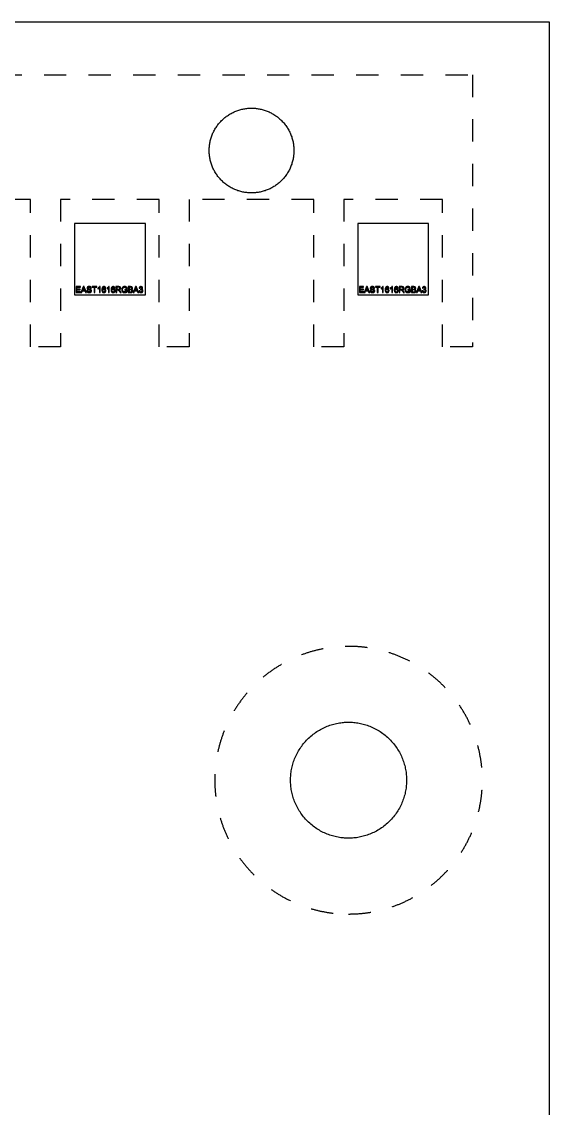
# Model space of a CAD drawing. Header units: millimetres. Extents: x 61 to 128, y -44 to 64.
# Drawn here: x 116.67 to 128.5, y 37.09 to 61.45 of the extents above; entities that cross this region are included whole.
import ezdxf

# ---------------------------------------------------------------- set-up
doc = ezdxf.new("R2010")
doc.units = ezdxf.units.MM
doc.header["$LTSCALE"] = 0.1
doc.linetypes.add('Dashed', pattern=[10, 5, -5])
doc.layers.add('dxf_release_for_jordan$PCB_v2_240718$back(mirrored)', color=18, linetype='Continuous', true_color=0x000000)

msp = doc.modelspace()

# ---------------------------------------------------------------- linework, layer by layer
at = {"layer": 'dxf_release_for_jordan$PCB_v2_240718$back(mirrored)', "color": 96, "true_color": 0x007f00}
msp.add_line((128.5, 61.448), (128.5, -31.952), dxfattribs=at)
at = {"layer": 'dxf_release_for_jordan$PCB_v2_240718$back(mirrored)', "color": 4, "true_color": 0x00ffff}
for p, q in [((118.053, 55.471), (118.038, 55.432)), ((118.038, 55.432), (118.083, 55.432)), ((118.083, 55.432), (118.07, 55.469)), ((118.413, 55.482), (118.413, 55.378)), ((118.413, 55.378), (118.429, 55.378)), ((118.429, 55.511), (118.418, 55.511)), ((118.429, 55.378), (118.429, 55.511)), ((118.618, 55.482), (118.618, 55.378)), ((118.618, 55.378), (118.634, 55.378)), ((118.634, 55.511), (118.624, 55.511)), ((118.634, 55.378), (118.634, 55.511)), ((118.844, 55.51), (118.786, 55.51)), ((118.786, 55.51), (118.786, 55.378)), ((118.786, 55.378), (118.803, 55.378)), ((118.845, 55.496), (118.803, 55.496)), ((118.803, 55.496), (118.803, 55.452)), ((118.803, 55.452), (118.841, 55.452)), ((118.803, 55.378), (118.803, 55.437)), ((118.803, 55.437), (118.823, 55.437)), ((119.037, 55.446), (118.981, 55.445)), ((118.981, 55.445), (118.981, 55.43)), ((118.981, 55.43), (119.02, 55.43)), ((119.02, 55.43), (119.02, 55.405)), ((119.037, 55.396), (119.037, 55.446)), ((119.112, 55.51), (119.062, 55.51)), ((119.062, 55.51), (119.062, 55.378)), ((119.062, 55.378), (119.112, 55.378)), ((119.106, 55.495), (119.079, 55.495)), ((119.079, 55.495), (119.079, 55.455)), ((119.079, 55.455), (119.108, 55.455)), ((119.11, 55.439), (119.079, 55.439)), ((119.079, 55.439), (119.079, 55.394)), ((119.079, 55.394), (119.112, 55.394)), ((119.224, 55.471), (119.21, 55.432)), ((119.21, 55.432), (119.254, 55.432)), ((119.254, 55.432), (119.241, 55.469)), ((124.403, 55.471), (124.388, 55.432)), ((124.388, 55.432), (124.433, 55.432)), ((124.433, 55.432), (124.42, 55.469)), ((124.763, 55.482), (124.763, 55.378)), ((124.763, 55.378), (124.779, 55.378)), ((124.779, 55.511), (124.768, 55.511)), ((124.779, 55.378), (124.779, 55.511)), ((124.968, 55.482), (124.968, 55.378)), ((124.968, 55.378), (124.984, 55.378)), ((124.984, 55.511), (124.974, 55.511)), ((124.984, 55.378), (124.984, 55.511)), ((125.194, 55.51), (125.136, 55.51)), ((125.136, 55.51), (125.136, 55.378)), ((125.136, 55.378), (125.153, 55.378)), ((125.195, 55.496), (125.153, 55.496)), ((125.153, 55.496), (125.153, 55.452)), ((125.153, 55.452), (125.191, 55.452)), ((125.153, 55.378), (125.153, 55.437)), ((125.153, 55.437), (125.173, 55.437)), ((125.387, 55.446), (125.331, 55.445)), ((125.331, 55.445), (125.331, 55.43)), ((125.331, 55.43), (125.37, 55.43)), ((125.37, 55.43), (125.37, 55.405)), ((125.387, 55.396), (125.387, 55.446)), ((125.462, 55.51), (125.412, 55.51)), ((125.412, 55.51), (125.412, 55.378)), ((125.412, 55.378), (125.462, 55.378)), ((125.456, 55.495), (125.429, 55.495)), ((125.429, 55.495), (125.429, 55.455)), ((125.429, 55.455), (125.458, 55.455)), ((125.46, 55.439), (125.429, 55.439)), ((125.429, 55.439), (125.429, 55.394)), ((125.429, 55.394), (125.462, 55.394)), ((125.574, 55.471), (125.56, 55.432)), ((125.56, 55.432), (125.604, 55.432)), ((125.604, 55.432), (125.591, 55.469))]:
    msp.add_line(p, q, dxfattribs=at)
at = {"layer": 'dxf_release_for_jordan$PCB_v2_240718$back(mirrored)', "color": 1, "linetype": 'Dashed', "true_color": 0xff0000}
msp.add_lwpolyline([(104.172, 60.261), (126.778, 60.261), (126.778, 54.165), (126.105, 54.165), (126.105, 57.467), (123.895, 57.467), (123.895, 54.165), (123.222, 54.165), (123.222, 57.467), (120.428, 57.467), (120.428, 54.165), (119.755, 54.165), (119.755, 57.467), (117.545, 57.467), (117.545, 54.165), (116.872, 54.165), (116.872, 57.467), (114.078, 57.467)], dxfattribs=at)
at = {"layer": 'dxf_release_for_jordan$PCB_v2_240718$back(mirrored)', "color": 4, "true_color": 0x00ffff}
for points in [[(117.855, 55.325), (119.445, 55.325), (119.445, 56.925), (117.855, 56.925)], [(124.205, 55.325), (125.795, 55.325), (125.795, 56.925), (124.205, 56.925)]]:
    msp.add_lwpolyline(points, close=True, dxfattribs=at)
at = {"layer": 'dxf_release_for_jordan$PCB_v2_240718$back(mirrored)', "color": 96, "true_color": 0x007f00}
msp.add_open_spline([(61.5, 61.448), (95, 61.448), (128.5, 61.448)], degree=2, dxfattribs=at)
for points, knots in [([(121.825, 57.611), (122.775, 57.611), (122.775, 58.561), (122.775, 59.511), (121.825, 59.511), (120.875, 59.511), (120.875, 58.561), (120.875, 57.611), (121.825, 57.611)], [0, 0, 0, 1.492257, 1.492257, 2.984513, 2.984513, 4.47677, 4.47677, 5.969026, 5.969026, 5.969026]), ([(124, 43.148), (125.3, 43.148), (125.3, 44.448), (125.3, 45.748), (124, 45.748), (122.7, 45.748), (122.7, 44.448), (122.7, 43.148), (124, 43.148)], [0, 0, 0, 2.042035, 2.042035, 4.08407, 4.08407, 6.126106, 6.126106, 8.168141, 8.168141, 8.168141])]:
    msp.add_rational_spline(points, [1, 0.707106781187, 1, 0.707106781187, 1, 0.707106781187, 1, 0.707106781187, 1], degree=2, knots=knots, dxfattribs=at)
at = {"layer": 'dxf_release_for_jordan$PCB_v2_240718$back(mirrored)', "color": 4, "true_color": 0x00ffff}
for points in [[(117.988, 55.51), (117.94, 55.51), (117.892, 55.51)], [(117.892, 55.51), (117.892, 55.444), (117.892, 55.378)], [(117.892, 55.378), (117.941, 55.378), (117.991, 55.378)], [(117.909, 55.454), (117.909, 55.474), (117.909, 55.495)], [(117.909, 55.495), (117.949, 55.495), (117.988, 55.495)], [(117.983, 55.454), (117.946, 55.454), (117.909, 55.454)], [(117.909, 55.394), (117.909, 55.416), (117.909, 55.439)], [(117.909, 55.439), (117.946, 55.439), (117.983, 55.439)], [(117.991, 55.394), (117.95, 55.394), (117.909, 55.394)], [(117.983, 55.439), (117.983, 55.446), (117.983, 55.454)], [(117.988, 55.495), (117.988, 55.503), (117.988, 55.51)], [(117.991, 55.378), (117.991, 55.386), (117.991, 55.394)], [(118.051, 55.51), (118.026, 55.444), (118, 55.378)], [(118, 55.378), (118.01, 55.378), (118.019, 55.378)], [(118.019, 55.378), (118.026, 55.398), (118.033, 55.418)], [(118.033, 55.418), (118.061, 55.418), (118.089, 55.418)], [(118.07, 55.51), (118.061, 55.51), (118.051, 55.51)], [(118.06, 55.496), (118.058, 55.484), (118.053, 55.471)], [(118.07, 55.469), (118.063, 55.486), (118.06, 55.496)], [(118.124, 55.378), (118.097, 55.444), (118.07, 55.51)], [(118.089, 55.418), (118.096, 55.398), (118.104, 55.378)], [(118.104, 55.378), (118.114, 55.378), (118.124, 55.378)], [(118.149, 55.422), (118.14, 55.421), (118.132, 55.421)], [(118.217, 55.472), (118.225, 55.472), (118.233, 55.473)], [(118.356, 55.51), (118.304, 55.51), (118.251, 55.51)], [(118.251, 55.51), (118.251, 55.503), (118.251, 55.495)], [(118.251, 55.495), (118.273, 55.495), (118.295, 55.495)], [(118.295, 55.495), (118.295, 55.436), (118.295, 55.378)], [(118.295, 55.378), (118.304, 55.378), (118.313, 55.378)], [(118.313, 55.378), (118.313, 55.436), (118.313, 55.495)], [(118.313, 55.495), (118.334, 55.495), (118.356, 55.495)], [(118.356, 55.495), (118.356, 55.503), (118.356, 55.51)], [(118.38, 55.478), (118.38, 55.47), (118.38, 55.462)], [(118.539, 55.477), (118.547, 55.477), (118.555, 55.478)], [(118.586, 55.478), (118.586, 55.47), (118.586, 55.462)], [(118.744, 55.477), (118.752, 55.477), (118.76, 55.478)], [(118.823, 55.437), (118.83, 55.437), (118.833, 55.436)], [(118.863, 55.406), (118.872, 55.392), (118.88, 55.378)], [(118.902, 55.378), (118.891, 55.396), (118.879, 55.414)], [(118.88, 55.378), (118.891, 55.378), (118.902, 55.378)], [(119.019, 55.469), (119.027, 55.471), (119.035, 55.473)], [(119.222, 55.51), (119.197, 55.444), (119.171, 55.378)], [(119.171, 55.378), (119.181, 55.378), (119.19, 55.378)], [(119.19, 55.378), (119.197, 55.398), (119.204, 55.418)], [(119.204, 55.418), (119.232, 55.418), (119.26, 55.418)], [(119.241, 55.51), (119.232, 55.51), (119.222, 55.51)], [(119.231, 55.496), (119.229, 55.484), (119.224, 55.471)], [(119.241, 55.469), (119.234, 55.486), (119.231, 55.496)], [(119.295, 55.378), (119.268, 55.444), (119.241, 55.51)], [(119.26, 55.418), (119.268, 55.398), (119.275, 55.378)], [(119.275, 55.378), (119.285, 55.378), (119.295, 55.378)], [(119.319, 55.415), (119.311, 55.414), (119.303, 55.413)], [(119.304, 55.477), (119.312, 55.475), (119.321, 55.474)], [(119.337, 55.455), (119.336, 55.448), (119.335, 55.441)], [(124.338, 55.51), (124.29, 55.51), (124.242, 55.51)], [(124.242, 55.51), (124.242, 55.444), (124.242, 55.378)], [(124.242, 55.378), (124.291, 55.378), (124.341, 55.378)], [(124.259, 55.454), (124.259, 55.474), (124.259, 55.495)], [(124.259, 55.495), (124.299, 55.495), (124.338, 55.495)], [(124.333, 55.454), (124.296, 55.454), (124.259, 55.454)], [(124.259, 55.394), (124.259, 55.416), (124.259, 55.439)], [(124.259, 55.439), (124.296, 55.439), (124.333, 55.439)], [(124.341, 55.394), (124.3, 55.394), (124.259, 55.394)], [(124.333, 55.439), (124.333, 55.446), (124.333, 55.454)], [(124.338, 55.495), (124.338, 55.503), (124.338, 55.51)], [(124.341, 55.378), (124.341, 55.386), (124.341, 55.394)], [(124.401, 55.51), (124.376, 55.444), (124.35, 55.378)], [(124.35, 55.378), (124.36, 55.378), (124.369, 55.378)], [(124.369, 55.378), (124.376, 55.398), (124.383, 55.418)], [(124.383, 55.418), (124.411, 55.418), (124.439, 55.418)], [(124.42, 55.51), (124.411, 55.51), (124.401, 55.51)], [(124.41, 55.496), (124.408, 55.484), (124.403, 55.471)], [(124.42, 55.469), (124.413, 55.486), (124.41, 55.496)], [(124.474, 55.378), (124.447, 55.444), (124.42, 55.51)], [(124.439, 55.418), (124.446, 55.398), (124.454, 55.378)], [(124.454, 55.378), (124.464, 55.378), (124.474, 55.378)], [(124.499, 55.422), (124.49, 55.421), (124.482, 55.421)], [(124.567, 55.472), (124.575, 55.472), (124.583, 55.473)], [(124.706, 55.51), (124.654, 55.51), (124.601, 55.51)], [(124.601, 55.51), (124.601, 55.503), (124.601, 55.495)], [(124.601, 55.495), (124.623, 55.495), (124.645, 55.495)], [(124.645, 55.495), (124.645, 55.436), (124.645, 55.378)], [(124.645, 55.378), (124.654, 55.378), (124.663, 55.378)], [(124.663, 55.378), (124.663, 55.436), (124.663, 55.495)], [(124.663, 55.495), (124.684, 55.495), (124.706, 55.495)], [(124.706, 55.495), (124.706, 55.503), (124.706, 55.51)], [(124.73, 55.478), (124.73, 55.47), (124.73, 55.462)], [(124.889, 55.477), (124.897, 55.477), (124.905, 55.478)], [(124.936, 55.478), (124.936, 55.47), (124.936, 55.462)], [(125.094, 55.477), (125.102, 55.477), (125.11, 55.478)], [(125.173, 55.437), (125.18, 55.437), (125.183, 55.436)], [(125.213, 55.406), (125.222, 55.392), (125.23, 55.378)], [(125.252, 55.378), (125.241, 55.396), (125.229, 55.414)], [(125.23, 55.378), (125.241, 55.378), (125.252, 55.378)], [(125.369, 55.469), (125.377, 55.471), (125.385, 55.473)], [(125.572, 55.51), (125.547, 55.444), (125.521, 55.378)], [(125.521, 55.378), (125.531, 55.378), (125.54, 55.378)], [(125.54, 55.378), (125.547, 55.398), (125.554, 55.418)], [(125.554, 55.418), (125.582, 55.418), (125.61, 55.418)], [(125.591, 55.51), (125.582, 55.51), (125.572, 55.51)], [(125.581, 55.496), (125.579, 55.484), (125.574, 55.471)], [(125.591, 55.469), (125.584, 55.486), (125.581, 55.496)], [(125.645, 55.378), (125.618, 55.444), (125.591, 55.51)], [(125.61, 55.418), (125.618, 55.398), (125.625, 55.378)], [(125.625, 55.378), (125.635, 55.378), (125.645, 55.378)], [(125.669, 55.415), (125.661, 55.414), (125.653, 55.413)], [(125.654, 55.477), (125.662, 55.475), (125.671, 55.474)], [(125.687, 55.455), (125.686, 55.448), (125.685, 55.441)]]:
    msp.add_open_spline(points, degree=2, dxfattribs=at)
for points, knots in [([(118.132, 55.421), (118.133, 55.407), (118.139, 55.397), (118.146, 55.386), (118.158, 55.381), (118.171, 55.376), (118.189, 55.376), (118.203, 55.376), (118.214, 55.381), (118.225, 55.386), (118.231, 55.395), (118.237, 55.405), (118.237, 55.415), (118.237, 55.426), (118.232, 55.434), (118.226, 55.442), (118.215, 55.448), (118.207, 55.451), (118.186, 55.456), (118.164, 55.461), (118.159, 55.466), (118.154, 55.47), (118.154, 55.477), (118.154, 55.486), (118.161, 55.491), (118.169, 55.497), (118.184, 55.497), (118.2, 55.497), (118.208, 55.491), (118.215, 55.484), (118.217, 55.472)], [-50, -50, -50, -49, -49, -48, -48, -47, -47, -46, -46, -45, -45, -44, -44, -43, -43, -42, -42, -41, -41, -40, -40, -39, -39, -38, -38, -37, -37, -36, -36, -35, -35, -35]), ([(118.233, 55.473), (118.233, 55.485), (118.227, 55.494), (118.221, 55.503), (118.21, 55.508), (118.198, 55.513), (118.184, 55.513), (118.17, 55.513), (118.159, 55.508), (118.149, 55.504), (118.143, 55.495), (118.137, 55.486), (118.137, 55.476), (118.137, 55.467), (118.142, 55.46), (118.147, 55.452), (118.156, 55.447), (118.163, 55.443), (118.182, 55.439), (118.2, 55.435), (118.205, 55.433), (118.213, 55.429), (118.217, 55.425), (118.221, 55.42), (118.221, 55.414), (118.221, 55.408), (118.217, 55.403), (118.213, 55.397), (118.205, 55.394), (118.198, 55.391), (118.188, 55.391), (118.176, 55.391), (118.167, 55.395), (118.158, 55.399), (118.154, 55.406), (118.15, 55.412), (118.149, 55.422)], [-34, -34, -34, -33, -33, -32, -32, -31, -31, -30, -30, -29, -29, -28, -28, -27, -27, -26, -26, -25, -25, -24, -24, -23, -23, -22, -22, -21, -21, -20, -20, -19, -19, -18, -18, -17, -17, -16, -16, -16]), ([(118.418, 55.511), (118.414, 55.502), (118.404, 55.493), (118.394, 55.484), (118.38, 55.478)], [-9, -9, -9, -8, -8, -7, -7, -7]), ([(118.38, 55.462), (118.388, 55.465), (118.397, 55.47), (118.407, 55.476), (118.413, 55.482)], [-6, -6, -6, -5, -5, -4, -4, -4]), ([(118.555, 55.478), (118.553, 55.493), (118.543, 55.502), (118.533, 55.511), (118.517, 55.511), (118.496, 55.511), (118.484, 55.496), (118.47, 55.478), (118.47, 55.44), (118.47, 55.406), (118.483, 55.391), (118.495, 55.376), (118.516, 55.376), (118.528, 55.376), (118.537, 55.381), (118.546, 55.387), (118.552, 55.398), (118.557, 55.409), (118.557, 55.421), (118.557, 55.44), (118.546, 55.452), (118.534, 55.464), (118.518, 55.464), (118.509, 55.464), (118.5, 55.46), (118.492, 55.455), (118.486, 55.446)], [-19, -19, -19, -18, -18, -17, -17, -16, -16, -15, -15, -14, -14, -13, -13, -12, -12, -11, -11, -10, -10, -9, -9, -8, -8, -7, -7, -6, -6, -6]), ([(118.486, 55.446), (118.486, 55.466), (118.491, 55.477), (118.495, 55.488), (118.503, 55.493), (118.508, 55.498), (118.516, 55.498), (118.526, 55.498), (118.532, 55.491), (118.536, 55.486), (118.539, 55.477)], [-6, -6, -6, -5, -5, -4, -4, -3, -3, -2, -2, -1, -1, -1]), ([(118.488, 55.421), (118.488, 55.413), (118.492, 55.405), (118.496, 55.397), (118.502, 55.393), (118.508, 55.389), (118.515, 55.389), (118.526, 55.389), (118.533, 55.397), (118.54, 55.406), (118.54, 55.42), (118.54, 55.434), (118.533, 55.442), (118.526, 55.45), (118.515, 55.45), (118.504, 55.45), (118.496, 55.442), (118.488, 55.434), (118.488, 55.421)], [0, 0, 0, 1, 1, 2, 2, 3, 3, 4, 4, 5, 5, 6, 6, 7, 7, 8, 8, 9, 9, 9]), ([(118.624, 55.511), (118.62, 55.502), (118.61, 55.493), (118.599, 55.484), (118.586, 55.478)], [-9, -9, -9, -8, -8, -7, -7, -7]), ([(118.586, 55.462), (118.593, 55.465), (118.603, 55.47), (118.612, 55.476), (118.618, 55.482)], [-6, -6, -6, -5, -5, -4, -4, -4]), ([(118.76, 55.478), (118.758, 55.493), (118.748, 55.502), (118.738, 55.511), (118.723, 55.511), (118.702, 55.511), (118.689, 55.496), (118.675, 55.478), (118.675, 55.44), (118.675, 55.406), (118.688, 55.391), (118.701, 55.376), (118.721, 55.376), (118.733, 55.376), (118.743, 55.381), (118.752, 55.387), (118.757, 55.398), (118.763, 55.409), (118.763, 55.421), (118.763, 55.44), (118.751, 55.452), (118.74, 55.464), (118.724, 55.464), (118.714, 55.464), (118.706, 55.46), (118.697, 55.455), (118.691, 55.446)], [-19, -19, -19, -18, -18, -17, -17, -16, -16, -15, -15, -14, -14, -13, -13, -12, -12, -11, -11, -10, -10, -9, -9, -8, -8, -7, -7, -6, -6, -6]), ([(118.691, 55.446), (118.692, 55.466), (118.696, 55.477), (118.7, 55.488), (118.708, 55.493), (118.714, 55.498), (118.722, 55.498), (118.731, 55.498), (118.738, 55.491), (118.742, 55.486), (118.744, 55.477)], [-6, -6, -6, -5, -5, -4, -4, -3, -3, -2, -2, -1, -1, -1]), ([(118.694, 55.421), (118.694, 55.413), (118.698, 55.405), (118.701, 55.397), (118.708, 55.393), (118.714, 55.389), (118.721, 55.389), (118.731, 55.389), (118.739, 55.397), (118.746, 55.406), (118.746, 55.42), (118.746, 55.434), (118.739, 55.442), (118.731, 55.45), (118.72, 55.45), (118.709, 55.45), (118.702, 55.442), (118.694, 55.434), (118.694, 55.421)], [0, 0, 0, 1, 1, 2, 2, 3, 3, 4, 4, 5, 5, 6, 6, 7, 7, 8, 8, 9, 9, 9]), ([(118.833, 55.436), (118.837, 55.435), (118.841, 55.433), (118.845, 55.43), (118.85, 55.424), (118.855, 55.417), (118.863, 55.406)], [-15, -15, -15, -14, -14, -13, -13, -12, -12, -12]), ([(118.841, 55.452), (118.853, 55.452), (118.86, 55.454), (118.866, 55.457), (118.87, 55.462), (118.873, 55.468), (118.873, 55.474), (118.873, 55.484), (118.867, 55.49), (118.86, 55.496), (118.845, 55.496)], [1, 1, 1, 2, 2, 3, 3, 4, 4, 5, 5, 6, 6, 6]), ([(118.854, 55.438), (118.873, 55.441), (118.882, 55.45), (118.891, 55.46), (118.891, 55.474), (118.891, 55.485), (118.886, 55.494), (118.88, 55.503), (118.871, 55.507), (118.862, 55.51), (118.844, 55.51)], [-7, -7, -7, -6, -6, -5, -5, -4, -4, -3, -3, -2, -2, -2]), ([(118.879, 55.414), (118.872, 55.425), (118.865, 55.432), (118.861, 55.435), (118.854, 55.438)], [-9, -9, -9, -8, -8, -7, -7, -7]), ([(119.035, 55.473), (119.031, 55.487), (119.025, 55.495), (119.018, 55.503), (119.007, 55.508), (118.995, 55.513), (118.981, 55.513), (118.961, 55.513), (118.946, 55.504), (118.931, 55.496), (118.923, 55.48), (118.914, 55.463), (118.914, 55.444), (118.914, 55.424), (118.923, 55.408), (118.931, 55.392), (118.947, 55.384), (118.963, 55.376), (118.982, 55.376), (118.996, 55.376), (119.01, 55.381), (119.024, 55.386), (119.037, 55.396)], [-16, -16, -16, -15, -15, -14, -14, -13, -13, -12, -12, -11, -11, -10, -10, -9, -9, -8, -8, -7, -7, -6, -6, -5, -5, -5]), ([(119.02, 55.405), (119.014, 55.4), (119.003, 55.396), (118.992, 55.392), (118.981, 55.392), (118.968, 55.392), (118.956, 55.397), (118.945, 55.403), (118.939, 55.415), (118.933, 55.427), (118.933, 55.445), (118.933, 55.459), (118.938, 55.471), (118.941, 55.478), (118.946, 55.484), (118.951, 55.49), (118.96, 55.494), (118.969, 55.498), (118.981, 55.498), (118.991, 55.498), (118.999, 55.494), (119.007, 55.491), (119.012, 55.485), (119.016, 55.479), (119.019, 55.469)], [-29, -29, -29, -28, -28, -27, -27, -26, -26, -25, -25, -24, -24, -23, -23, -22, -22, -21, -21, -20, -20, -19, -19, -18, -18, -17, -17, -17]), ([(119.108, 55.455), (119.12, 55.455), (119.125, 55.456), (119.131, 55.458), (119.135, 55.463), (119.138, 55.467), (119.138, 55.474), (119.138, 55.481), (119.135, 55.486), (119.132, 55.491), (119.126, 55.493), (119.12, 55.495), (119.106, 55.495)], [1, 1, 1, 2, 2, 3, 3, 4, 4, 5, 5, 6, 6, 7, 7, 7]), ([(119.112, 55.394), (119.121, 55.394), (119.124, 55.394), (119.13, 55.395), (119.134, 55.398), (119.138, 55.4), (119.141, 55.405), (119.144, 55.41), (119.144, 55.416), (119.144, 55.424), (119.14, 55.429), (119.136, 55.435), (119.129, 55.437), (119.123, 55.439), (119.11, 55.439)], [1, 1, 1, 2, 2, 3, 3, 4, 4, 5, 5, 6, 6, 7, 7, 8, 8, 8]), ([(119.137, 55.448), (119.146, 55.453), (119.151, 55.461), (119.155, 55.468), (119.155, 55.476), (119.155, 55.486), (119.15, 55.494), (119.145, 55.502), (119.136, 55.506), (119.127, 55.51), (119.112, 55.51)], [-7, -7, -7, -6, -6, -5, -5, -4, -4, -3, -3, -2, -2, -2]), ([(119.112, 55.378), (119.125, 55.378), (119.134, 55.38), (119.142, 55.382), (119.148, 55.387), (119.154, 55.391), (119.158, 55.399), (119.162, 55.407), (119.162, 55.416), (119.162, 55.428), (119.155, 55.436), (119.149, 55.445), (119.137, 55.448)], [-13, -13, -13, -12, -12, -11, -11, -10, -10, -9, -9, -8, -8, -7, -7, -7]), ([(119.303, 55.413), (119.304, 55.396), (119.316, 55.386), (119.327, 55.376), (119.345, 55.376), (119.364, 55.376), (119.377, 55.388), (119.389, 55.4), (119.389, 55.417), (119.389, 55.43), (119.383, 55.438), (119.376, 55.447), (119.365, 55.45)], [-43, -43, -43, -42, -42, -41, -41, -40, -40, -39, -39, -38, -38, -37, -37, -37]), ([(119.365, 55.45), (119.374, 55.454), (119.378, 55.461), (119.383, 55.468), (119.383, 55.476), (119.383, 55.486), (119.378, 55.494), (119.373, 55.502), (119.364, 55.506), (119.355, 55.511), (119.344, 55.511), (119.328, 55.511), (119.318, 55.502), (119.307, 55.493), (119.304, 55.477)], [-37, -37, -37, -36, -36, -35, -35, -34, -34, -33, -33, -32, -32, -31, -31, -30, -30, -30]), ([(119.335, 55.441), (119.342, 55.442), (119.346, 55.442), (119.357, 55.442), (119.365, 55.435), (119.372, 55.428), (119.372, 55.417), (119.372, 55.405), (119.364, 55.397), (119.356, 55.389), (119.345, 55.389), (119.335, 55.389), (119.328, 55.395), (119.322, 55.401), (119.319, 55.415)], [-21, -21, -21, -20, -20, -19, -19, -18, -18, -17, -17, -16, -16, -15, -15, -14, -14, -14]), ([(119.321, 55.474), (119.322, 55.486), (119.329, 55.492), (119.335, 55.498), (119.344, 55.498), (119.354, 55.498), (119.36, 55.492), (119.366, 55.486), (119.366, 55.477), (119.366, 55.466), (119.358, 55.46), (119.35, 55.455), (119.339, 55.455), (119.338, 55.455), (119.337, 55.455)], [-29, -29, -29, -28, -28, -27, -27, -26, -26, -25, -25, -24, -24, -23, -23, -22, -22, -22]), ([(124.482, 55.421), (124.483, 55.407), (124.489, 55.397), (124.496, 55.386), (124.508, 55.381), (124.521, 55.376), (124.539, 55.376), (124.553, 55.376), (124.564, 55.381), (124.575, 55.386), (124.581, 55.395), (124.587, 55.405), (124.587, 55.415), (124.587, 55.426), (124.582, 55.434), (124.576, 55.442), (124.565, 55.448), (124.557, 55.451), (124.536, 55.456), (124.514, 55.461), (124.509, 55.466), (124.504, 55.47), (124.504, 55.477), (124.504, 55.486), (124.511, 55.491), (124.519, 55.497), (124.534, 55.497), (124.55, 55.497), (124.558, 55.491), (124.565, 55.484), (124.567, 55.472)], [-50, -50, -50, -49, -49, -48, -48, -47, -47, -46, -46, -45, -45, -44, -44, -43, -43, -42, -42, -41, -41, -40, -40, -39, -39, -38, -38, -37, -37, -36, -36, -35, -35, -35]), ([(124.583, 55.473), (124.583, 55.485), (124.577, 55.494), (124.571, 55.503), (124.56, 55.508), (124.548, 55.513), (124.534, 55.513), (124.52, 55.513), (124.509, 55.508), (124.499, 55.504), (124.493, 55.495), (124.487, 55.486), (124.487, 55.476), (124.487, 55.467), (124.492, 55.46), (124.497, 55.452), (124.506, 55.447), (124.513, 55.443), (124.532, 55.439), (124.55, 55.435), (124.555, 55.433), (124.563, 55.429), (124.567, 55.425), (124.571, 55.42), (124.571, 55.414), (124.571, 55.408), (124.567, 55.403), (124.563, 55.397), (124.555, 55.394), (124.548, 55.391), (124.538, 55.391), (124.526, 55.391), (124.517, 55.395), (124.508, 55.399), (124.504, 55.406), (124.5, 55.412), (124.499, 55.422)], [-34, -34, -34, -33, -33, -32, -32, -31, -31, -30, -30, -29, -29, -28, -28, -27, -27, -26, -26, -25, -25, -24, -24, -23, -23, -22, -22, -21, -21, -20, -20, -19, -19, -18, -18, -17, -17, -16, -16, -16]), ([(124.768, 55.511), (124.764, 55.502), (124.754, 55.493), (124.744, 55.484), (124.73, 55.478)], [-9, -9, -9, -8, -8, -7, -7, -7]), ([(124.73, 55.462), (124.738, 55.465), (124.747, 55.47), (124.757, 55.476), (124.763, 55.482)], [-6, -6, -6, -5, -5, -4, -4, -4]), ([(124.905, 55.478), (124.903, 55.493), (124.893, 55.502), (124.883, 55.511), (124.867, 55.511), (124.846, 55.511), (124.834, 55.496), (124.82, 55.478), (124.82, 55.44), (124.82, 55.406), (124.833, 55.391), (124.845, 55.376), (124.866, 55.376), (124.878, 55.376), (124.887, 55.381), (124.896, 55.387), (124.902, 55.398), (124.907, 55.409), (124.907, 55.421), (124.907, 55.44), (124.896, 55.452), (124.884, 55.464), (124.868, 55.464), (124.859, 55.464), (124.85, 55.46), (124.842, 55.455), (124.836, 55.446)], [-19, -19, -19, -18, -18, -17, -17, -16, -16, -15, -15, -14, -14, -13, -13, -12, -12, -11, -11, -10, -10, -9, -9, -8, -8, -7, -7, -6, -6, -6]), ([(124.836, 55.446), (124.836, 55.466), (124.841, 55.477), (124.845, 55.488), (124.853, 55.493), (124.858, 55.498), (124.866, 55.498), (124.876, 55.498), (124.882, 55.491), (124.886, 55.486), (124.889, 55.477)], [-6, -6, -6, -5, -5, -4, -4, -3, -3, -2, -2, -1, -1, -1]), ([(124.838, 55.421), (124.838, 55.413), (124.842, 55.405), (124.846, 55.397), (124.852, 55.393), (124.858, 55.389), (124.865, 55.389), (124.876, 55.389), (124.883, 55.397), (124.89, 55.406), (124.89, 55.42), (124.89, 55.434), (124.883, 55.442), (124.876, 55.45), (124.865, 55.45), (124.854, 55.45), (124.846, 55.442), (124.838, 55.434), (124.838, 55.421)], [0, 0, 0, 1, 1, 2, 2, 3, 3, 4, 4, 5, 5, 6, 6, 7, 7, 8, 8, 9, 9, 9]), ([(124.974, 55.511), (124.97, 55.502), (124.96, 55.493), (124.949, 55.484), (124.936, 55.478)], [-9, -9, -9, -8, -8, -7, -7, -7]), ([(124.936, 55.462), (124.943, 55.465), (124.953, 55.47), (124.962, 55.476), (124.968, 55.482)], [-6, -6, -6, -5, -5, -4, -4, -4]), ([(125.11, 55.478), (125.108, 55.493), (125.098, 55.502), (125.088, 55.511), (125.073, 55.511), (125.052, 55.511), (125.039, 55.496), (125.025, 55.478), (125.025, 55.44), (125.025, 55.406), (125.038, 55.391), (125.051, 55.376), (125.071, 55.376), (125.083, 55.376), (125.093, 55.381), (125.102, 55.387), (125.107, 55.398), (125.113, 55.409), (125.113, 55.421), (125.113, 55.44), (125.101, 55.452), (125.09, 55.464), (125.074, 55.464), (125.064, 55.464), (125.056, 55.46), (125.047, 55.455), (125.041, 55.446)], [-19, -19, -19, -18, -18, -17, -17, -16, -16, -15, -15, -14, -14, -13, -13, -12, -12, -11, -11, -10, -10, -9, -9, -8, -8, -7, -7, -6, -6, -6]), ([(125.041, 55.446), (125.042, 55.466), (125.046, 55.477), (125.05, 55.488), (125.058, 55.493), (125.064, 55.498), (125.072, 55.498), (125.081, 55.498), (125.088, 55.491), (125.092, 55.486), (125.094, 55.477)], [-6, -6, -6, -5, -5, -4, -4, -3, -3, -2, -2, -1, -1, -1]), ([(125.044, 55.421), (125.044, 55.413), (125.048, 55.405), (125.051, 55.397), (125.058, 55.393), (125.064, 55.389), (125.071, 55.389), (125.081, 55.389), (125.089, 55.397), (125.096, 55.406), (125.096, 55.42), (125.096, 55.434), (125.089, 55.442), (125.081, 55.45), (125.07, 55.45), (125.059, 55.45), (125.052, 55.442), (125.044, 55.434), (125.044, 55.421)], [0, 0, 0, 1, 1, 2, 2, 3, 3, 4, 4, 5, 5, 6, 6, 7, 7, 8, 8, 9, 9, 9]), ([(125.183, 55.436), (125.187, 55.435), (125.191, 55.433), (125.195, 55.43), (125.2, 55.424), (125.205, 55.417), (125.213, 55.406)], [-15, -15, -15, -14, -14, -13, -13, -12, -12, -12]), ([(125.191, 55.452), (125.203, 55.452), (125.21, 55.454), (125.216, 55.457), (125.22, 55.462), (125.223, 55.468), (125.223, 55.474), (125.223, 55.484), (125.217, 55.49), (125.21, 55.496), (125.195, 55.496)], [1, 1, 1, 2, 2, 3, 3, 4, 4, 5, 5, 6, 6, 6]), ([(125.204, 55.438), (125.223, 55.441), (125.232, 55.45), (125.241, 55.46), (125.241, 55.474), (125.241, 55.485), (125.236, 55.494), (125.23, 55.503), (125.221, 55.507), (125.212, 55.51), (125.194, 55.51)], [-7, -7, -7, -6, -6, -5, -5, -4, -4, -3, -3, -2, -2, -2]), ([(125.229, 55.414), (125.222, 55.425), (125.215, 55.432), (125.211, 55.435), (125.204, 55.438)], [-9, -9, -9, -8, -8, -7, -7, -7]), ([(125.385, 55.473), (125.381, 55.487), (125.375, 55.495), (125.368, 55.503), (125.357, 55.508), (125.345, 55.513), (125.331, 55.513), (125.311, 55.513), (125.296, 55.504), (125.281, 55.496), (125.273, 55.48), (125.264, 55.463), (125.264, 55.444), (125.264, 55.424), (125.273, 55.408), (125.281, 55.392), (125.297, 55.384), (125.313, 55.376), (125.332, 55.376), (125.346, 55.376), (125.36, 55.381), (125.374, 55.386), (125.387, 55.396)], [-16, -16, -16, -15, -15, -14, -14, -13, -13, -12, -12, -11, -11, -10, -10, -9, -9, -8, -8, -7, -7, -6, -6, -5, -5, -5]), ([(125.37, 55.405), (125.364, 55.4), (125.353, 55.396), (125.342, 55.392), (125.331, 55.392), (125.318, 55.392), (125.306, 55.397), (125.295, 55.403), (125.289, 55.415), (125.283, 55.427), (125.283, 55.445), (125.283, 55.459), (125.288, 55.471), (125.291, 55.478), (125.296, 55.484), (125.301, 55.49), (125.31, 55.494), (125.319, 55.498), (125.331, 55.498), (125.341, 55.498), (125.349, 55.494), (125.357, 55.491), (125.362, 55.485), (125.366, 55.479), (125.369, 55.469)], [-29, -29, -29, -28, -28, -27, -27, -26, -26, -25, -25, -24, -24, -23, -23, -22, -22, -21, -21, -20, -20, -19, -19, -18, -18, -17, -17, -17]), ([(125.458, 55.455), (125.47, 55.455), (125.475, 55.456), (125.481, 55.458), (125.485, 55.463), (125.488, 55.467), (125.488, 55.474), (125.488, 55.481), (125.485, 55.486), (125.482, 55.491), (125.476, 55.493), (125.47, 55.495), (125.456, 55.495)], [1, 1, 1, 2, 2, 3, 3, 4, 4, 5, 5, 6, 6, 7, 7, 7]), ([(125.462, 55.394), (125.471, 55.394), (125.474, 55.394), (125.48, 55.395), (125.484, 55.398), (125.488, 55.4), (125.491, 55.405), (125.494, 55.41), (125.494, 55.416), (125.494, 55.424), (125.49, 55.429), (125.486, 55.435), (125.479, 55.437), (125.473, 55.439), (125.46, 55.439)], [1, 1, 1, 2, 2, 3, 3, 4, 4, 5, 5, 6, 6, 7, 7, 8, 8, 8]), ([(125.487, 55.448), (125.496, 55.453), (125.501, 55.461), (125.505, 55.468), (125.505, 55.476), (125.505, 55.486), (125.5, 55.494), (125.495, 55.502), (125.486, 55.506), (125.477, 55.51), (125.462, 55.51)], [-7, -7, -7, -6, -6, -5, -5, -4, -4, -3, -3, -2, -2, -2]), ([(125.462, 55.378), (125.475, 55.378), (125.484, 55.38), (125.492, 55.382), (125.498, 55.387), (125.504, 55.391), (125.508, 55.399), (125.512, 55.407), (125.512, 55.416), (125.512, 55.428), (125.505, 55.436), (125.499, 55.445), (125.487, 55.448)], [-13, -13, -13, -12, -12, -11, -11, -10, -10, -9, -9, -8, -8, -7, -7, -7]), ([(125.653, 55.413), (125.654, 55.396), (125.666, 55.386), (125.677, 55.376), (125.695, 55.376), (125.714, 55.376), (125.727, 55.388), (125.739, 55.4), (125.739, 55.417), (125.739, 55.43), (125.733, 55.438), (125.726, 55.447), (125.715, 55.45)], [-43, -43, -43, -42, -42, -41, -41, -40, -40, -39, -39, -38, -38, -37, -37, -37]), ([(125.715, 55.45), (125.724, 55.454), (125.728, 55.461), (125.733, 55.468), (125.733, 55.476), (125.733, 55.486), (125.728, 55.494), (125.723, 55.502), (125.714, 55.506), (125.705, 55.511), (125.694, 55.511), (125.678, 55.511), (125.668, 55.502), (125.657, 55.493), (125.654, 55.477)], [-37, -37, -37, -36, -36, -35, -35, -34, -34, -33, -33, -32, -32, -31, -31, -30, -30, -30]), ([(125.685, 55.441), (125.692, 55.442), (125.696, 55.442), (125.707, 55.442), (125.715, 55.435), (125.722, 55.428), (125.722, 55.417), (125.722, 55.405), (125.714, 55.397), (125.706, 55.389), (125.695, 55.389), (125.685, 55.389), (125.678, 55.395), (125.672, 55.401), (125.669, 55.415)], [-21, -21, -21, -20, -20, -19, -19, -18, -18, -17, -17, -16, -16, -15, -15, -14, -14, -14]), ([(125.671, 55.474), (125.672, 55.486), (125.679, 55.492), (125.685, 55.498), (125.694, 55.498), (125.704, 55.498), (125.71, 55.492), (125.716, 55.486), (125.716, 55.477), (125.716, 55.466), (125.708, 55.46), (125.7, 55.455), (125.689, 55.455), (125.688, 55.455), (125.687, 55.455)], [-29, -29, -29, -28, -28, -27, -27, -26, -26, -25, -25, -24, -24, -23, -23, -22, -22, -22])]:
    msp.add_open_spline(points, degree=2, knots=knots, dxfattribs=at)
at = {"layer": 'dxf_release_for_jordan$PCB_v2_240718$back(mirrored)', "color": 1, "linetype": 'Dashed', "true_color": 0xff0000}
msp.add_rational_spline([(124, 41.448), (121, 41.448), (121, 44.448), (121, 47.448), (124, 47.448), (127, 47.448), (127, 44.448), (127, 41.448), (124, 41.448)], [1, 0.707106781187, 1, 0.707106781187, 1, 0.707106781187, 1, 0.707106781187, 1], degree=2, knots=[0, 0, 0, 5.497787, 5.497787, 10.995574, 10.995574, 16.493361, 16.493361, 21.991149, 21.991149, 21.991149], dxfattribs=at)

doc.saveas('drawing.dxf')
